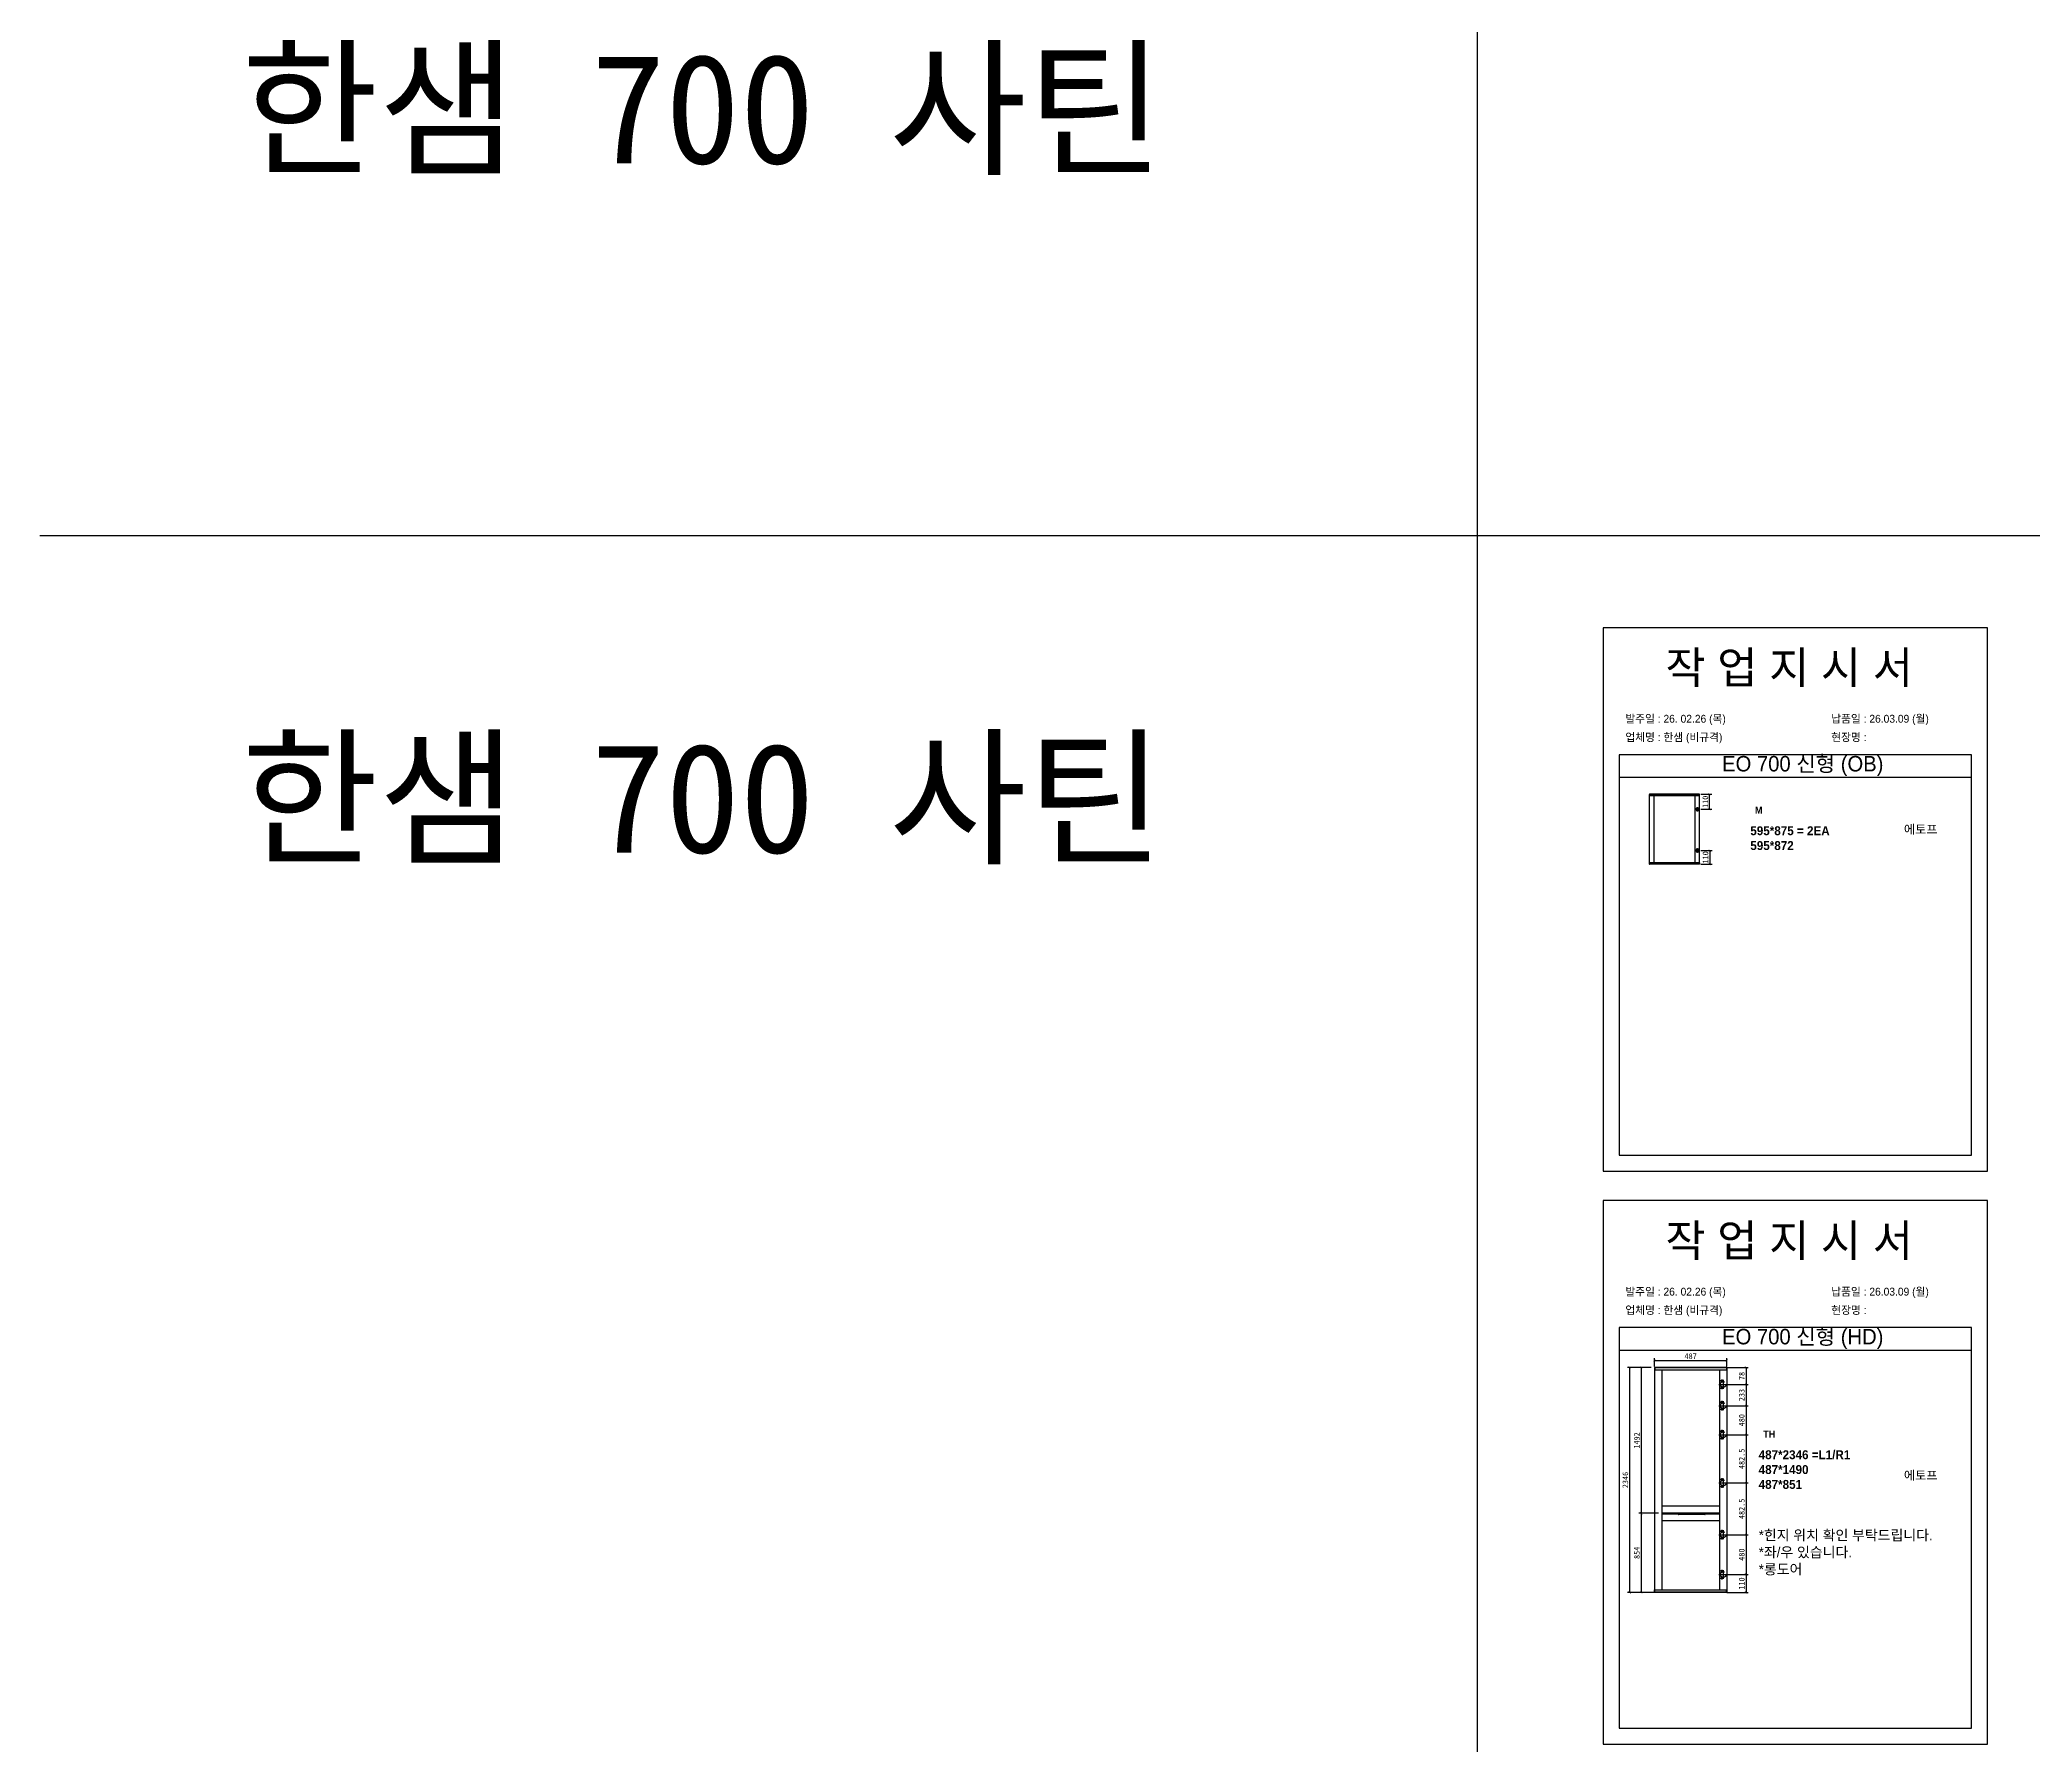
# Model space of a CAD drawing. Header units: millimetres. Extents: x -44117 to 256353, y -2095463 to 65325.
# Drawn here: x 104016 to 112725, y -745984 to -738534 of the extents above; entities that cross this region are included whole.
import ezdxf

# ---------------------------------------------------------------- set-up
doc = ezdxf.new("R2010")
doc.units = ezdxf.units.MM
doc.header["$LTSCALE"] = 10
doc.linetypes.add('CENTER', pattern=[50.8, 31.75, -6.35, 6.35, -6.35])
doc.linetypes.add('HIDDEN', pattern=[9.525, 6.35, -3.175])
doc.layers.add('CENTER', color=4, linetype='CENTER')
doc.layers.add('HIDDEN', color=3, linetype='HIDDEN')
doc.layers.add('Layer1', color=7, linetype='Continuous', lineweight=70)
doc.styles.add('MtX_Gulim', font='')
doc.styles.get('MtX_Gulim').set_extended_font_data('Gulim', bold=True)
doc.dimstyles.new('ISO-25', dxfattribs={"dimtxt": 2.5, "dimasz": 2.5, "dimexe": 1, "dimexo": 1, "dimtad": 1, "dimtxsty": 'Standard', "dimblk": 'ARCHTICK', "dimcen": 2.5, "dimadec": 0, "dimazin": 0, "dimtfac": 1, "dimtmove": 0, "dimatfit": 3, "dimfxl": 0, "dimarcsym": 0})

# ---------------------------------------------------------------- blocks, each defined once
blk = doc.blocks.new('_ArchTick')
at = {"color": 0, "linetype": 'ByBlock', "const_width": 0.15}
blk.add_lwpolyline([(-0.5, -0.5), (0.5, 0.5)], dxfattribs=at)
blk = doc.blocks.new('*D4975')
at = {"color": 0, "lineweight": -2}
for p, q in [((111276.8, -741832), (111325, -741832)), ((111315, -741897.6), (111315, -741832)), ((111276.8, -741897.6), (111325, -741897.6))]:
    blk.add_line(p, q, dxfattribs=at)
at = {"layer": 'Defpoints', "color": 0}
for p in [(111261.8, -741832), (111315, -741832), (111261.8, -741897.6)]:
    blk.add_point(p, dxfattribs=at)
at = {"color": 0, "lineweight": -2, "xscale": 10, "yscale": 10, "zscale": 10}
for p, rotation in [((111315, -741832), 90), ((111315, -741897.6), 270)]:
    blk.add_blockref('_ArchTick', p, dxfattribs=dict(at, rotation=rotation))
at = {"color": 0, "insert": (111296.2, -741864.8), "char_height": 25, "attachment_point": 5, "rotation": 90}
blk.add_mtext('110', dxfattribs=at)
blk = doc.blocks.new('*D4976')
at = {"color": 0, "lineweight": -2}
for p, q in [((111276.8, -742077.8), (111325.8, -742077.8)), ((111315.8, -742077.8), (111315.8, -742137.4)), ((111276.8, -742137.4), (111325.8, -742137.4))]:
    blk.add_line(p, q, dxfattribs=at)
at = {"layer": 'Defpoints', "color": 0}
for p in [(111261.8, -742077.8), (111261.8, -742137.4), (111315.8, -742137.4)]:
    blk.add_point(p, dxfattribs=at)
at = {"color": 0, "lineweight": -2, "xscale": 10, "yscale": 10, "zscale": 10}
for p, rotation in [((111315.8, -742077.8), 90), ((111315.8, -742137.4), 270)]:
    blk.add_blockref('_ArchTick', p, dxfattribs=dict(at, rotation=rotation))
at = {"color": 0, "insert": (111297.1, -742107.6), "char_height": 25, "attachment_point": 5, "rotation": 90}
blk.add_mtext('110', dxfattribs=at)
blk = doc.blocks.new('*D4997')
at = {"color": 0, "lineweight": -2}
for p, q in [((111389.6, -744337.9), (111484.1, -744337.9)), ((111474.1, -744337.9), (111474.1, -744411.5)), ((111389.6, -744411.5), (111484.1, -744411.5))]:
    blk.add_line(p, q, dxfattribs=at)
at = {"layer": 'Defpoints', "color": 0}
for p in [(111374.6, -744337.9), (111374.6, -744411.5), (111474.1, -744411.5)]:
    blk.add_point(p, dxfattribs=at)
at = {"color": 0, "lineweight": -2, "xscale": 10, "yscale": 10, "zscale": 10}
for p, rotation in [((111474.1, -744337.9), 90), ((111474.1, -744411.5), 270)]:
    blk.add_blockref('_ArchTick', p, dxfattribs=dict(at, rotation=rotation))
at = {"color": 0, "insert": (111455.4, -744374.7), "char_height": 25, "attachment_point": 5, "rotation": 90}
blk.add_mtext('78', dxfattribs=at)
blk = doc.blocks.new('*D4998')
at = {"color": 0, "lineweight": -2}
for p, q in [((111091.2, -744974.8), (111005.8, -744974.8)), ((111015.8, -744974.8), (111015.8, -745320.9)), ((111091.2, -745320.9), (111005.8, -745320.9))]:
    blk.add_line(p, q, dxfattribs=at)
at = {"layer": 'Defpoints', "color": 0}
for p in [(111106.2, -744974.8), (111015.8, -745320.9), (111106.2, -745320.9)]:
    blk.add_point(p, dxfattribs=at)
at = {"color": 0, "lineweight": -2, "xscale": 10, "yscale": 10, "zscale": 10}
for p, rotation in [((111015.8, -744974.8), 90), ((111015.8, -745320.9), 270)]:
    blk.add_blockref('_ArchTick', p, dxfattribs=dict(at, rotation=rotation))
at = {"color": 0, "insert": (110997.1, -745147.8), "char_height": 25, "attachment_point": 5, "rotation": 90}
blk.add_mtext('854', dxfattribs=at)
blk = doc.blocks.new('*D4999')
at = {"color": 0, "lineweight": -2}
for p, q in [((111389.6, -745242.8), (111484.1, -745242.8)), ((111474.1, -745242.8), (111474.1, -745320.9)), ((111389.6, -745320.9), (111484.1, -745320.9))]:
    blk.add_line(p, q, dxfattribs=at)
at = {"layer": 'Defpoints', "color": 0}
for p in [(111374.6, -745242.8), (111374.6, -745320.9), (111474.1, -745320.9)]:
    blk.add_point(p, dxfattribs=at)
at = {"color": 0, "lineweight": -2, "xscale": 10, "yscale": 10, "zscale": 10}
for p, rotation in [((111474.1, -745242.8), 90), ((111474.1, -745320.9), 270)]:
    blk.add_blockref('_ArchTick', p, dxfattribs=dict(at, rotation=rotation))
at = {"color": 0, "insert": (111455.4, -745281.8), "char_height": 25, "attachment_point": 5, "rotation": 90}
blk.add_mtext('110', dxfattribs=at)
blk = doc.blocks.new('*D5000')
at = {"color": 0, "lineweight": -2}
for p, q in [((111059.6, -744337.9), (111005.8, -744337.9)), ((111015.8, -744337.9), (111015.8, -744974.8)), ((111091.2, -744974.8), (111005.8, -744974.8))]:
    blk.add_line(p, q, dxfattribs=at)
at = {"layer": 'Defpoints', "color": 0}
for p in [(111074.6, -744337.9), (111015.8, -744974.8), (111106.2, -744974.8)]:
    blk.add_point(p, dxfattribs=at)
at = {"color": 0, "lineweight": -2, "xscale": 10, "yscale": 10, "zscale": 10}
for p, rotation in [((111015.8, -744337.9), 90), ((111015.8, -744974.8), 270)]:
    blk.add_blockref('_ArchTick', p, dxfattribs=dict(at, rotation=rotation))
at = {"color": 0, "insert": (110997.1, -744656.4), "char_height": 25, "attachment_point": 5, "rotation": 90}
blk.add_mtext('1492', dxfattribs=at)
blk = doc.blocks.new('*D5001')
at = {"color": 0, "lineweight": -2}
for p, q in [((111389.6, -744631.3), (111484.1, -744631.3)), ((111474.1, -744631.3), (111474.1, -744842.4)), ((111389.6, -744842.4), (111484.1, -744842.4))]:
    blk.add_line(p, q, dxfattribs=at)
at = {"layer": 'Defpoints', "color": 0}
for p in [(111374.6, -744631.3), (111374.6, -744842.4), (111474.1, -744842.4)]:
    blk.add_point(p, dxfattribs=at)
at = {"color": 0, "lineweight": -2, "xscale": 10, "yscale": 10, "zscale": 10}
for p, rotation in [((111474.1, -744631.3), 90), ((111474.1, -744842.4), 270)]:
    blk.add_blockref('_ArchTick', p, dxfattribs=dict(at, rotation=rotation))
at = {"color": 0, "insert": (111455.4, -744736.9), "char_height": 25, "attachment_point": 5, "rotation": 90}
blk.add_mtext('482.5', dxfattribs=at)
blk = doc.blocks.new('*D5002')
at = {"color": 0, "lineweight": -2}
for p, q in [((111389.6, -744842.4), (111484.1, -744842.4)), ((111474.1, -744842.4), (111474.1, -745068.5)), ((111389.6, -745068.5), (111484.1, -745068.5))]:
    blk.add_line(p, q, dxfattribs=at)
at = {"layer": 'Defpoints', "color": 0}
for p in [(111374.6, -744842.4), (111374.6, -745068.5), (111474.1, -745068.5)]:
    blk.add_point(p, dxfattribs=at)
at = {"color": 0, "lineweight": -2, "xscale": 10, "yscale": 10, "zscale": 10}
for p, rotation in [((111474.1, -744842.4), 90), ((111474.1, -745068.5), 270)]:
    blk.add_blockref('_ArchTick', p, dxfattribs=dict(at, rotation=rotation))
at = {"color": 0, "insert": (111455.4, -744955.5), "char_height": 25, "attachment_point": 5, "rotation": 90}
blk.add_mtext('482.5', dxfattribs=at)
blk = doc.blocks.new('*D5003')
at = {"color": 0, "lineweight": -2}
for p, q in [((111389.6, -745068.5), (111484.1, -745068.5)), ((111474.1, -745068.5), (111474.1, -745242.8)), ((111389.6, -745242.8), (111484.1, -745242.8))]:
    blk.add_line(p, q, dxfattribs=at)
at = {"layer": 'Defpoints', "color": 0}
for p in [(111374.6, -745068.5), (111374.6, -745242.8), (111474.1, -745242.8)]:
    blk.add_point(p, dxfattribs=at)
at = {"color": 0, "lineweight": -2, "xscale": 10, "yscale": 10, "zscale": 10}
for p, rotation in [((111474.1, -745068.5), 90), ((111474.1, -745242.8), 270)]:
    blk.add_blockref('_ArchTick', p, dxfattribs=dict(at, rotation=rotation))
at = {"color": 0, "insert": (111455.4, -745155.7), "char_height": 25, "attachment_point": 5, "rotation": 90}
blk.add_mtext('480', dxfattribs=at)
blk = doc.blocks.new('*D5004')
at = {"color": 0, "lineweight": -2}
for p, q in [((111389.6, -744504.5), (111484.1, -744504.5)), ((111474.1, -744504.5), (111474.1, -744631.3)), ((111389.6, -744631.3), (111484.1, -744631.3))]:
    blk.add_line(p, q, dxfattribs=at)
at = {"layer": 'Defpoints', "color": 0}
for p in [(111374.6, -744504.5), (111374.6, -744631.3), (111474.1, -744631.3)]:
    blk.add_point(p, dxfattribs=at)
at = {"color": 0, "lineweight": -2, "xscale": 10, "yscale": 10, "zscale": 10}
for p, rotation in [((111474.1, -744504.5), 90), ((111474.1, -744631.3), 270)]:
    blk.add_blockref('_ArchTick', p, dxfattribs=dict(at, rotation=rotation))
at = {"color": 0, "insert": (111455.4, -744567.9), "char_height": 25, "attachment_point": 5, "rotation": 90}
blk.add_mtext('480', dxfattribs=at)
blk = doc.blocks.new('*D5005')
at = {"color": 0, "lineweight": -2}
for p, q in [((111059.6, -744337.9), (110955.4, -744337.9)), ((110965.4, -744337.9), (110965.4, -745320.9)), ((111059.6, -745320.9), (110955.4, -745320.9))]:
    blk.add_line(p, q, dxfattribs=at)
at = {"layer": 'Defpoints', "color": 0}
for p in [(111074.6, -744337.9), (110965.4, -745320.9), (111074.6, -745320.9)]:
    blk.add_point(p, dxfattribs=at)
at = {"color": 0, "lineweight": -2, "xscale": 10, "yscale": 10, "zscale": 10}
for p, rotation in [((110965.4, -744337.9), 90), ((110965.4, -745320.9), 270)]:
    blk.add_blockref('_ArchTick', p, dxfattribs=dict(at, rotation=rotation))
at = {"color": 0, "insert": (110946.6, -744829.4), "char_height": 25, "attachment_point": 5, "rotation": 90}
blk.add_mtext('2346', dxfattribs=at)
blk = doc.blocks.new('*D5006')
at = {"color": 0, "lineweight": -2}
for p, q in [((111074.2, -744333.5), (111074.2, -744296.9)), ((111074.2, -744306.9), (111390.2, -744306.9)), ((111390.2, -744333.5), (111390.2, -744296.9))]:
    blk.add_line(p, q, dxfattribs=at)
at = {"layer": 'Defpoints', "color": 0}
for p in [(111074.2, -744348.5), (111390.2, -744306.9), (111390.2, -744348.5)]:
    blk.add_point(p, dxfattribs=at)
at = {"color": 0, "lineweight": -2, "xscale": 10, "yscale": 10, "zscale": 10, "rotation": 180}
blk.add_blockref('_ArchTick', (111074.2, -744306.9), dxfattribs=at)
at = {"color": 0, "lineweight": -2, "xscale": 10, "yscale": 10, "zscale": 10}
blk.add_blockref('_ArchTick', (111390.2, -744306.9), dxfattribs=at)
at = {"color": 0, "insert": (111232.2, -744288.2), "char_height": 25, "attachment_point": 5}
blk.add_mtext('487', dxfattribs=at)
blk = doc.blocks.new('*D5007')
at = {"color": 0, "lineweight": -2}
for p, q in [((111389.6, -744411.5), (111484.1, -744411.5)), ((111474.1, -744411.5), (111474.1, -744504.5)), ((111389.6, -744504.5), (111484.1, -744504.5))]:
    blk.add_line(p, q, dxfattribs=at)
at = {"layer": 'Defpoints', "color": 0}
for p in [(111374.6, -744411.5), (111374.6, -744504.5), (111474.1, -744504.5)]:
    blk.add_point(p, dxfattribs=at)
at = {"color": 0, "lineweight": -2, "xscale": 10, "yscale": 10, "zscale": 10}
for p, rotation in [((111474.1, -744411.5), 90), ((111474.1, -744504.5), 270)]:
    blk.add_blockref('_ArchTick', p, dxfattribs=dict(at, rotation=rotation))
at = {"color": 0, "insert": (111455.4, -744458), "char_height": 25, "attachment_point": 5, "rotation": 90}
blk.add_mtext('233', dxfattribs=at)

msp = doc.modelspace()

# ---------------------------------------------------------------- linework, layer by layer
at = {"color": 1}
msp.add_line((104015.69829, -740701.01762), (196284.84516, -740701.01762), dxfattribs=at)
msp.add_line((104015.69829, -740701.01762), (196284.84516, -740701.01762), dxfattribs=at)
for p, q in [((112459.10445, -741658.89917), (110919.10445, -741658.89917)), ((112459.10445, -741758.89917), (110919.10445, -741758.89917)), ((111051.34087, -741832.18574), (111051.34087, -742137.20407)), ((111271.25927, -741832.58073), (111051.34087, -741832.58073)), ((111271.25927, -741838.54943), (111051.34087, -741838.54943)), ((111271.03983, -741831.9663), (111051.56031, -741831.9663)), ((111070.87083, -741838.11055), (111070.87083, -742130.84038)), ((111251.50988, -742130.84038), (111251.50988, -741838.54943)), ((111270.16208, -741838.54943), (111270.16208, -741831.9663)), ((111271.25927, -742137.20407), (111271.25927, -741832.18574)), ((111271.25927, -742130.84038), (111051.34087, -742130.84038)), ((111271.25927, -742136.80909), (111051.34087, -742136.80909)), ((111271.03983, -742137.42351), (111051.56031, -742137.42351)), ((111052.43806, -742137.42351), (111052.43806, -742130.84038)), ((111270.16208, -742130.84038), (111270.16208, -742137.42351)), ((112459.10445, -744163.25242), (110919.10445, -744163.25242)), ((112459.10445, -744263.25242), (110919.10445, -744263.25242)), ((111074.22982, -744338.24452), (111074.22982, -745320.5023)), ((111074.22982, -744338.24452), (111074.22982, -744348.5437)), ((111390.20289, -744338.88357), (111074.22982, -744338.88357)), ((111074.22982, -744348.5437), (111390.20289, -744348.5437)), ((111389.84787, -744337.8895), (111074.58484, -744337.8895)), ((111076.00495, -744337.8895), (111076.00495, -744348.5437)), ((111106.18215, -744348.5437), (111106.18215, -745310.20312)), ((111358.25056, -744348.5437), (111358.25056, -745310.20312)), ((111388.42777, -744337.8895), (111388.42777, -744348.5437)), ((111390.20289, -744338.24452), (111390.20289, -744348.5437)), ((111390.20289, -744348.5437), (111390.20289, -745320.5023)), ((111074.22982, -745310.20312), (111390.20289, -745310.20312)), ((111074.22982, -745320.5023), (111074.22982, -745310.20312)), ((111390.20289, -745319.86325), (111074.22982, -745319.86325)), ((111389.84787, -745320.85732), (111074.58484, -745320.85732)), ((111076.00495, -745320.85732), (111076.00495, -745310.20312)), ((111388.42777, -745320.85732), (111388.42777, -745310.20312)), ((111390.20289, -745320.5023), (111390.20289, -745310.20312))]:
    msp.add_line(p, q)
at = {"ltscale": 10}
for p, q in [((111358.25056, -744943.73721), (111106.18215, -744943.73721)), ((111358.25056, -744974.83526), (111106.18215, -744974.83526)), ((111106.18215, -744976.57384), (111177.54236, -744976.57384)), ((111177.54236, -744978.38769), (111177.54236, -744974.83526)), ((111293.99087, -744980.51785), (111179.67252, -744980.51785)), ((111296.12102, -744978.38769), (111296.12102, -744974.83526)), ((111296.12102, -744976.57384), (111358.25056, -744976.57384)), ((111358.25056, -745007.63948), (111106.18215, -745007.63948))]:
    msp.add_line(p, q, dxfattribs=at)
at = {"color": 1}
for p in [(110300.49669, 21924.9366), (110300.49669, 14161.07811), (110300.49669, 18584.38997), (110300.49669, 10820.53148), (110300.49669, 18627.87121), (110300.49669, 10864.01272), (110300.49669, 15287.32457), (110300.49669, 7523.46608), (110300.49669, 3746.75115), (110300.49669, 21924.9366), (110300.49669, 14161.07811), (110300.49669, 18584.38997), (110300.49669, 10820.53148), (110300.49669, 18627.87121), (110300.49669, 10864.01272), (110300.49669, 15287.32457), (110300.49669, 7523.46608), (110300.49669, 3746.75115), (110300.49669, 21924.9366), (110300.49669, 14161.07811), (110300.49669, 18584.38997), (110300.49669, 10820.53148), (110300.49669, 18627.87121), (110300.49669, 10864.01272), (110300.49669, 15287.32457), (110300.49669, 7523.46608), (110300.49669, 3746.75115), (110300.49669, 21924.9366), (110300.49669, 14161.07811), (110300.49669, 18584.38997), (110300.49669, 10820.53148), (110300.49669, 18627.87121), (110300.49669, 10864.01272), (110300.49669, 15287.32457), (110300.49669, 7523.46608), (110300.49669, 3746.75115), (110300.49669, 21924.9366), (110300.49669, 14161.07811), (110300.49669, 18584.38997), (110300.49669, 10820.53148), (110300.49669, 18627.87121), (110300.49669, 10864.01272), (110300.49669, 15287.32457), (110300.49669, 7523.46608), (110300.49669, 3746.75115), (110300.49669, 21924.9366), (110300.49669, 14161.07811), (110300.49669, 18584.38997), (110300.49669, 10820.53148), (110300.49669, 18627.87121), (110300.49669, 10864.01272), (110300.49669, 15287.32457), (110300.49669, 7523.46608), (110300.49669, 3746.75115), (110300.49669, 21924.9366), (110300.49669, 14161.07811), (110300.49669, 18584.38997), (110300.49669, 10820.53148), (110300.49669, 18627.87121), (110300.49669, 10864.01272), (110300.49669, 15287.32457), (110300.49669, 7523.46608), (110300.49669, 3746.75115), (110300.49669, 21924.9366), (110300.49669, 14161.07811), (110300.49669, 18584.38997), (110300.49669, 10820.53148), (110300.49669, 18627.87121), (110300.49669, 10864.01272), (110300.49669, 15287.32457), (110300.49669, 7523.46608), (110300.49669, 3746.75115), (110300.49669, 21924.9366), (110300.49669, 14161.07811), (110300.49669, 18584.38997), (110300.49669, 10820.53148), (110300.49669, 18627.87121), (110300.49669, 10864.01272), (110300.49669, 15287.32457), (110300.49669, 7523.46608), (110300.49669, 3746.75115), (110300.49669, 21924.9366), (110300.49669, 14161.07811), (110300.49669, 18584.38997), (110300.49669, 10820.53148), (110300.49669, 18627.87121), (110300.49669, 10864.01272), (110300.49669, 15287.32457), (110300.49669, 7523.46608), (110300.49669, 3746.75115), (110300.49669, 12702.87182), (110300.49669, 4939.01333), (110300.49669, 9362.32519), (110300.49669, 1598.4667), (110300.49669, 9405.80642), (110300.49669, 1641.94794), (110300.49669, 6065.25979), (110300.49669, -1698.5987), (110300.49669, -5475.31363), (110300.49669, 12702.87182), (110300.49669, 4939.01333), (110300.49669, 9362.32519), (110300.49669, 1598.4667), (110300.49669, 9405.80642), (110300.49669, 1641.94794), (110300.49669, 6065.25979), (110300.49669, -1698.5987), (110300.49669, -5475.31363), (110300.49669, 12702.87182), (110300.49669, 4939.01333), (110300.49669, 9362.32519), (110300.49669, 1598.4667), (110300.49669, 9405.80642), (110300.49669, 1641.94794), (110300.49669, 6065.25979), (110300.49669, -1698.5987), (110300.49669, -5475.31363), (110300.49669, 12702.87182), (110300.49669, 4939.01333), (110300.49669, 9362.32519), (110300.49669, 1598.4667), (110300.49669, 9405.80642), (110300.49669, 1641.94794), (110300.49669, 6065.25979), (110300.49669, -1698.5987), (110300.49669, -5475.31363), (110300.49669, 12702.87182), (110300.49669, 4939.01333), (110300.49669, 9362.32519), (110300.49669, 1598.4667), (110300.49669, 9405.80642), (110300.49669, 1641.94794), (110300.49669, 6065.25979), (110300.49669, -1698.5987), (110300.49669, -5475.31363)]:
    msp.add_xline(p, (0, 1), dxfattribs=at)
for points in [[(110849.10445, -743479.72945), (112529.10445, -743479.72945), (112529.10445, -741103.72945), (110849.10445, -741103.72945)], [(110849.10445, -745984.08269), (112529.10445, -745984.08269), (112529.10445, -743608.08269), (110849.10445, -743608.08269)]]:
    msp.add_lwpolyline(points, close=True)
for points in [[(110919.10445, -741658.89917), (110919.10445, -743409.72945), (112459.10445, -743409.72945), (112459.10445, -741658.89917)], [(110919.10445, -744163.25242), (110919.10445, -745914.08269), (112459.10445, -745914.08269), (112459.10445, -744163.25242)]]:
    msp.add_lwpolyline(points)
for centre, radius, start, end in [((111271.03983, -741832.18574), 0.21944, 0, 90), ((111051.56031, -742137.20408), 0.21944, 180, 270), ((111271.03983, -742137.20408), 0.21944, 270, 0), ((111074.58484, -744338.24452), 0.35503, 90, 180), ((111389.84787, -744338.24452), 0.35503, 0, 90), ((111074.58484, -745320.5023), 0.35503, 180, 270), ((111389.84787, -745320.5023), 0.35503, 270, 0)]:
    msp.add_arc(centre, radius, start, end)
at = {"ltscale": 10}
for centre, start, end in [((111179.67252, -744978.38769), 180, 270), ((111293.99087, -744978.38769), 270, 0)]:
    msp.add_arc(centre, 2.13016, start, end, dxfattribs=at)
at = {"layer": 'CENTER'}
for p, q in [((111355.21676, -744411.46124), (111393.94675, -744411.46124)), ((111362.51087, -744395.48507), (111373.16165, -744395.48507)), ((111362.51087, -744427.43741), (111373.16165, -744427.43741)), ((111367.83626, -744390.15968), (111367.83626, -744400.81046)), ((111367.83626, -744422.11202), (111367.83626, -744432.7628)), ((111374.58175, -744392.09624), (111374.58175, -744430.82623)), ((111355.21676, -744504.50113), (111393.94675, -744504.50113)), ((111362.51087, -744488.52496), (111373.16165, -744488.52496)), ((111362.51087, -744520.4773), (111373.16165, -744520.4773)), ((111367.83626, -744483.19957), (111367.83626, -744493.85035)), ((111367.83626, -744515.15191), (111367.83626, -744525.80268)), ((111374.58175, -744485.13613), (111374.58175, -744523.86612)), ((111355.21676, -744631.32275), (111393.94675, -744631.32275)), ((111362.51087, -744615.34658), (111373.16165, -744615.34658)), ((111367.83626, -744610.02119), (111367.83626, -744620.67197)), ((111374.58175, -744611.95775), (111374.58175, -744650.68774)), ((111362.51087, -744647.29892), (111373.16165, -744647.29892)), ((111367.83626, -744641.97353), (111367.83626, -744652.62431)), ((111355.21676, -744842.43801), (111393.94675, -744842.43801)), ((111362.51087, -744826.46184), (111373.16165, -744826.46184)), ((111362.51087, -744858.41417), (111373.16165, -744858.41417)), ((111367.83626, -744821.13645), (111367.83626, -744831.78723)), ((111367.83626, -744853.08878), (111367.83626, -744863.73956)), ((111374.58175, -744823.073), (111374.58175, -744861.80299)), ((111355.21676, -745068.54892), (111393.94675, -745068.54892)), ((111362.51087, -745052.57276), (111373.16165, -745052.57276)), ((111367.83626, -745047.24737), (111367.83626, -745057.89814)), ((111374.58175, -745049.18392), (111374.58175, -745087.91391)), ((111362.51087, -745084.52509), (111373.16165, -745084.52509)), ((111367.83626, -745079.1997), (111367.83626, -745089.85048)), ((111355.21676, -745242.75162), (111393.94675, -745242.75162)), ((111362.51087, -745226.77546), (111373.16165, -745226.77546)), ((111367.83626, -745221.45007), (111367.83626, -745232.10085)), ((111374.58175, -745223.38662), (111374.58175, -745262.11661)), ((111362.51087, -745258.72779), (111373.16165, -745258.72779)), ((111367.83626, -745253.4024), (111367.83626, -745264.05318))]:
    msp.add_line(p, q, dxfattribs=at)
at = {"layer": 'HIDDEN'}
for centre, radius in [((111374.58175, -744411.46124), 12.42591), ((111367.83626, -744395.48507), 2.7692), ((111367.83626, -744427.43741), 2.7692), ((111374.58175, -744504.50113), 12.42591), ((111367.83626, -744488.52496), 2.7692), ((111367.83626, -744520.4773), 2.7692), ((111374.58175, -744631.32275), 12.42591), ((111367.83626, -744615.34658), 2.7692), ((111367.83626, -744647.29892), 2.7692), ((111374.58175, -744842.43801), 12.42591), ((111367.83626, -744826.46184), 2.7692), ((111367.83626, -744858.41417), 2.7692), ((111374.58175, -745068.54892), 12.42591), ((111367.83626, -745052.57276), 2.7692), ((111367.83626, -745084.52509), 2.7692), ((111374.58175, -745242.75162), 12.42591), ((111367.83626, -745226.77546), 2.7692), ((111367.83626, -745258.72779), 2.7692)]:
    msp.add_circle(centre, radius, dxfattribs=at)
at = {"layer": 'Layer1'}
for p, q in [((111261.76847, -741889.55647), (111261.76847, -741905.73172)), ((111261.76847, -742085.83947), (111261.76847, -742069.66422))]:
    msp.add_line(p, q, dxfattribs=at)
for points in [[(111269.85609, -741897.64409), (111253.68084, -741897.64409)], [(111269.85609, -742077.75184), (111253.68084, -742077.75184)]]:
    msp.add_lwpolyline(points, close=True, dxfattribs=at)
for centre in [(111261.76847, -741897.64409), (111261.76847, -742077.75184)]:
    msp.add_circle(centre, 5.39175, dxfattribs=at)

# ---------------------------------------------------------------- texts
at = {"linetype": 'Continuous', "style": 'MtX_Gulim'}
for s, height, p in [('M', 30.31593, (111513.07249, -741916.32473)), ('TH', 30.315933, (111549.4552, -744643.95814))]:
    msp.add_text(s, height=height, dxfattribs=at).set_placement(p)
at = {"attachment_point": 1}
for s, width, gutter_width, heights, insert, char_height in [('{\\f굴림|b0|i0|c129|p50;한샘} 700 {\\f굴림|b0|i0|c129|p50;사틴}', 5072.1082947, 2395.6482, [-533.35869], (104895.62473, -738595.38125), 479.1296392), ('{\\fGulim|b0|i0|c129|p50;작 업 지 시 서}', 3307.3198183, 12.5, [-155.84554], (111121.91105, -741207.89196), 140), ('\\pt11;{\\fGulim|b0|i0|c129|p50;발주일 : 26. 02.26 (목)}', 3307.3198183, 12.5, [34.50412], (110946.7017, -741484.61238), 34.3), ('{\\fGulim|b0|i0|c129|p50;납품일 : 26.03.09 (월)}', 3307.3198183, 12.5, [35.09023], (111846.67968, -741484.61238), 34.3), ('{\\f굴림|b0|i0|c129|p50;한샘} 700 {\\f굴림|b0|i0|c129|p50;사틴}', 5072.1082947, 2395.6482, [-533.35869], (104895.62473, -741608.41746), 479.1296392), ('{\\fGulim|b0|i0|c129|p50;업체명 : 한샘 (비규격)}', 3307.3198183, 12.5, [36.11279], (110946.7017, -741565.26856), 34.3), ('{\\fGulim|b0|i0|c129|p50;현장명 : }', 3307.3198183, 12.5, [-38.2735], (111846.67968, -741565.26856), 34.3), ('{\\fGulim|b0|i0|c129|p50;EO 700 신형 (OB)}', 1597.0710432, 6.03612, [-85.06834], (111369.46046, -741664.42788), 67.6045736), ('{\\f굴림|b1|i0|c129|p50;595*875 = 2EA\\P\\C1;595*872}', 11769.5052121, 151.36626, [-104.8752], (111492.98216, -741971.81738), 38.9227538), ('{\\f굴림|b1|i0|c129|p50;에토프}', 11769.5052121, 151.36626, [-43.29899], (112164.40679, -741965.75876), 38.9227538), ('{\\fGulim|b0|i0|c129|p50;작 업 지 시 서}', 3307.3198183, 12.5, [-155.84554], (111121.91105, -743712.2452), 140), ('\\pt11;{\\fGulim|b0|i0|c129|p50;발주일 : 26. 02.26 (목)}', 3307.3198183, 12.5, [34.50412], (110946.7017, -743988.96563), 34.3), ('{\\fGulim|b0|i0|c129|p50;납품일 : 26.03.09 (월)}', 3307.3198183, 12.5, [35.09023], (111846.67968, -743988.96563), 34.3), ('{\\fGulim|b0|i0|c129|p50;업체명 : 한샘 (비규격)}', 3307.3198183, 12.5, [36.11279], (110946.7017, -744069.6218), 34.3), ('{\\fGulim|b0|i0|c129|p50;현장명 : }', 3307.3198183, 12.5, [-38.2735], (111846.67968, -744069.6218), 34.3), ('{\\fGulim|b0|i0|c129|p50;EO 700 신형 (HD)}', 1597.0710432, 6.03612, [-85.06834], (111369.46046, -744168.78112), 67.6045736), ('{\\f굴림|b1|i0|c129|p50;487*2346 =L1/R1\\P\\C1;487*1490\\P487*851}', 11769.5052121, 151.36626, [-173.45338], (111529.36486, -744699.45078), 38.9227538), ('{\\f굴림|b1|i0|c129|p50;에토프}', 11769.5052121, 151.36626, [-43.29899], (112164.40679, -744789.51354), 38.9227538), ('{\\fGulim|b0|i0|c129|p50;*힌지 위치 확인 부탁드립니다.\\P*좌/우 있습니다.\\P*롱도어}', 1055.7982644, 3.99038, [-205.09267], (111529.50769, -745048.10489), 44.6923083)]:
    msp.add_mtext_dynamic_manual_height_columns(s, width=width, gutter_width=gutter_width, heights=heights, dxfattribs=dict(at, insert=insert, char_height=char_height))

# ---------------------------------------------------------------- dimensions: what is measured, and where the dimension line sits
for base, p1, p2, text, picture, middle in [((111314.95358, -741831.9663), (111261.76847, -741897.64409), (111261.76847, -741831.9663), '110', '*D4975', (111296.20358, -741864.8052)), ((111315.80424, -742137.42351), (111261.76847, -742077.75184), (111261.76847, -742137.42351), '110', '*D4976', (111297.05424, -742107.58768)), ((110965.37091, -745320.85732), (111074.58484, -744337.8895), (111074.58484, -745320.85732), '2346', '*D5005', (110946.62091, -744829.37341)), ((111015.84424, -744974.83526), (111074.58484, -744337.8895), (111106.18215, -744974.83526), '1492', '*D5000', (110997.09424, -744656.36238)), ((111474.12724, -744411.46124), (111374.58175, -744337.8895), (111374.58175, -744411.46124), '78', '*D4997', (111455.37724, -744374.67537)), ((111474.12724, -744504.50113), (111374.58175, -744411.46123), (111374.58175, -744504.50113), '233', '*D5007', (111455.37724, -744457.98118)), ((111474.12724, -744631.32275), (111374.58175, -744504.50112), (111374.58175, -744631.32275), '480', '*D5004', (111455.37724, -744567.91194)), ((111474.12724, -744842.43801), (111374.58175, -744631.32275), (111374.58175, -744842.43801), '482.5', '*D5001', (111455.37724, -744736.88038)), ((111474.12724, -745068.54892), (111374.58175, -744842.438), (111374.58175, -745068.54892), '482.5', '*D5002', (111455.37724, -744955.49346)), ((111015.84424, -745320.85732), (111106.18215, -744974.83526), (111106.18215, -745320.85732), '854', '*D4998', (110997.09424, -745147.84629)), ((111474.12724, -745242.75162), (111374.58175, -745068.54892), (111374.58175, -745242.75162), '480', '*D5003', (111455.37724, -745155.65027)), ((111474.12724, -745320.85732), (111374.58175, -745242.75162), (111374.58175, -745320.85732), '110', '*D4999', (111455.37724, -745281.80447))]:
    dim = msp.add_linear_dim(base=base, p1=p1, p2=p2, angle=90, text=text, dimstyle='ISO-25', override={"dimscale": 10, "dimasz": 1, "dimexo": 1.5, "dimtxsty": 'Standard'})
    dim.commit()
    dim.dimension.update_dxf_attribs({"geometry": picture, "text_midpoint": middle})
dim = msp.add_linear_dim(base=(111390.20289, -744306.9114), p1=(111074.22982, -744348.5437), p2=(111390.20289, -744348.5437), text='487', dimstyle='ISO-25', override={"dimscale": 10, "dimasz": 1, "dimexo": 1.5, "dimtxsty": 'Standard'})
dim.commit()
dim.dimension.update_dxf_attribs({"geometry": '*D5006', "text_midpoint": (111232.21636, -744288.1614)})

doc.saveas('drawing.dxf')
